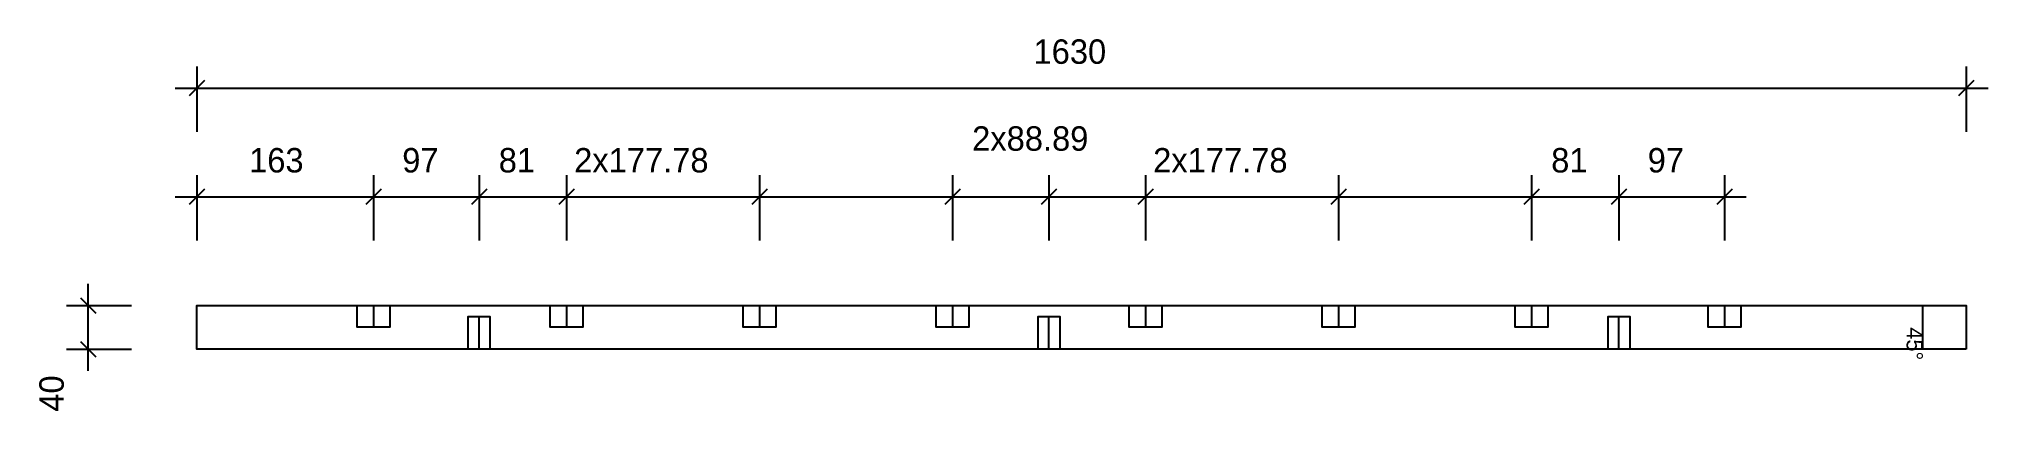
# Model space of a CAD drawing. Header units: millimetres. Extents: x -145 to 1650, y -57 to 285.
import ezdxf
from ezdxf.enums import TextEntityAlignment as Align

# ---------------------------------------------------------------- set-up
doc = ezdxf.new("R2010")
doc.units = ezdxf.units.MM
for name, color, linetype in [('CONTOUR', 7, 'CONTINUOUS'), ('CUT_MITRE', 7, 'CONTINUOUS'), ('DIMLINES', 7, 'CONTINUOUS'), ('DIMLINESTEXT', 7, 'CONTINUOUS'), ('DRILLINGSSIDE', 7, 'CONTINUOUS')]:
    doc.layers.add(name, color=color, linetype=linetype)

msp = doc.modelspace()

# ---------------------------------------------------------------- linework, layer by layer
at = {"layer": 'CONTOUR', "color": 0, "linetype": '0'}
msp.add_lwpolyline([(1630.001, 0), (0, 0), (0, 40), (1630.001, 40), (1630.001, 0)], dxfattribs=at)
at = {"layer": 'CUT_MITRE', "color": 1, "linetype": '1'}
msp.add_lwpolyline([(1630.001, 0), (1610.001, 0), (1590.001, 0), (1590.001, 40), (1630.001, 40), (1630.001, 0)], dxfattribs=at)
at = {"layer": 'DIMLINES', "color": 0}
for p, q in [((0, 260), (0, 200)), ((1630.001, 260), (1630.001, 200)), ((-20, 240), (1650.001, 240)), ((7.071, 247.071), (-7.071, 232.929)), ((1637.072, 247.071), (1622.93, 232.929)), ((7.071, 147.071), (-7.071, 132.929)), ((0, 160), (0, 100)), ((169.849, 147.071), (155.707, 132.929)), ((162.778, 160), (162.778, 100)), ((267.071, 147.071), (252.929, 132.929)), ((260, 160), (260, 100)), ((347.627, 147.071), (333.485, 132.929)), ((340.556, 160), (340.556, 100)), ((525.405, 147.071), (511.263, 132.929)), ((518.334, 160), (518.334, 100)), ((703.183, 147.071), (689.041, 132.929)), ((696.112, 160), (696.112, 100)), ((792.072, 147.071), (777.929, 132.929)), ((785.001, 160), (785.001, 100)), ((880.961, 147.071), (866.818, 132.929)), ((873.889, 160), (873.889, 100)), ((1058.738, 147.071), (1044.596, 132.929)), ((1051.667, 160), (1051.667, 100)), ((1236.516, 147.071), (1222.374, 132.929)), ((1229.445, 160), (1229.445, 100)), ((1317.072, 147.071), (1302.93, 132.929)), ((1310.001, 160), (1310.001, 100)), ((1414.294, 147.071), (1400.152, 132.929)), ((1407.223, 160), (1407.223, 100)), ((-20, 140), (1427.223, 140)), ((-100, -20), (-100, 60)), ((-120, 40), (-60, 40)), ((-107.071, 47.071), (-92.929, 32.929)), ((-120, 0), (-60, 0)), ((-107.071, 7.071), (-92.929, -7.071))]:
    msp.add_line(p, q, dxfattribs=at)
at = {"layer": 'DRILLINGSSIDE', "color": 3}
for p, q in [((162.778, 40), (162.778, 20)), ((340.556, 40), (340.556, 20)), ((518.334, 40), (518.334, 20)), ((696.112, 40), (696.112, 20)), ((873.889, 40), (873.889, 20)), ((1051.667, 40), (1051.667, 20)), ((1229.445, 40), (1229.445, 20)), ((1407.223, 40), (1407.223, 20)), ((260, 0), (260, 30)), ((785.001, 0), (785.001, 30)), ((1310.001, 0), (1310.001, 30))]:
    msp.add_line(p, q, dxfattribs=at)
at = {"layer": 'DRILLINGSSIDE', "color": 3, "linetype": '3'}
for points in [[(177.778, 40), (177.778, 20), (147.778, 20), (147.778, 40)], [(355.556, 40), (355.556, 20), (325.556, 20), (325.556, 40)], [(533.334, 40), (533.334, 20), (503.334, 20), (503.334, 40)], [(711.112, 40), (711.112, 20), (681.112, 20), (681.112, 40)], [(888.889, 40), (888.889, 20), (858.889, 20), (858.889, 40)], [(1066.667, 40), (1066.667, 20), (1036.667, 20), (1036.667, 40)], [(1244.445, 40), (1244.445, 20), (1214.445, 20), (1214.445, 40)], [(1422.223, 40), (1422.223, 20), (1392.223, 20), (1392.223, 40)], [(250, 0), (250, 30), (270, 30), (270, 0)], [(775.001, 0), (775.001, 30), (795.001, 30), (795.001, 0)], [(1300.001, 0), (1300.001, 30), (1320.001, 30), (1320.001, 0)]]:
    msp.add_lwpolyline(points, dxfattribs=at)

# ---------------------------------------------------------------- texts
at = {"layer": 'DIMLINESTEXT'}
for s, p in [('1630', (770.779, 285)), ('2x88.89', (714.247, 205)), ('163', (48.223, 185)), ('97', (189.278, 185)), ('81', (278.167, 185)), ('2x177.78', (347.636, 185)), ('2x177.78', (880.97, 185)), ('81', (1247.613, 185)), ('97', (1336.502, 185))]:
    msp.add_text(s, height=22.5, dxfattribs=at).set_placement(p, align=Align.TOP_LEFT)
for s, height, rotation, p in [('45°', 15, 270, (1590.001, 20)), ('40', 22.5, 90, (-145, -57.721))]:
    msp.add_text(s, height=height, rotation=rotation, dxfattribs=at).set_placement(p, align=Align.TOP_LEFT)

doc.saveas('drawing.dxf')
